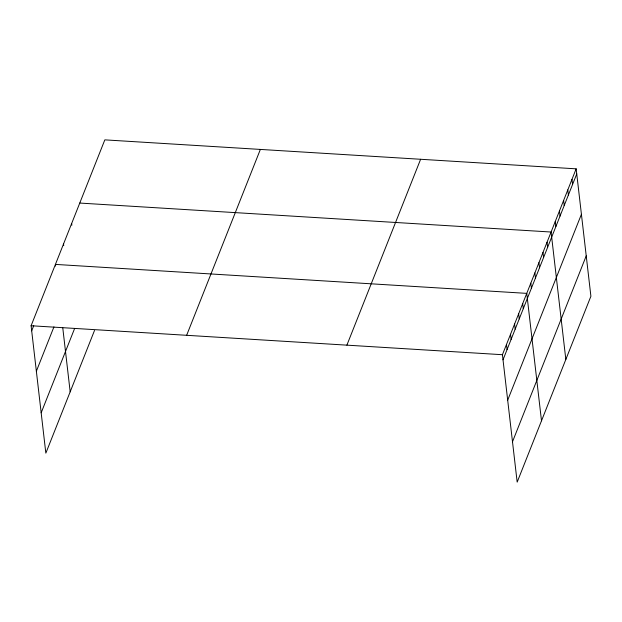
<?xml version="1.0" encoding="UTF-8"?>
<svg xmlns="http://www.w3.org/2000/svg" width="622" height="622" viewBox="0 0 622 622"><rect width="100%" height="100%" fill="white"/><g stroke="black" fill="none" stroke-linecap="round" stroke-linejoin="round"><path stroke-width="0.93" d="M94.505 330.484L45.841 453.166L31.1 325.741L104.83 139.864L576.159 168.834L590.9 296.259L517.17 482.136L502.428 354.711L576.159 168.834M31.691 330.834L33.72 325.726M36.364 371.21L53.935 326.908M41.176 412.798L74.632 328.455M186.639 335.305L260.369 149.42M346.889 345.148L420.62 159.271M503.011 359.804L576.749 173.927M507.684 400.179L581.414 214.295M512.497 441.768L586.227 255.891M79.764 203.06L551.084 232.029L565.833 359.454M31.1 325.741L502.428 354.711M571.976 179.361L572.567 184.462M567.8 189.897L568.391 194.989M563.625 200.432L564.208 205.524M559.442 210.967L560.033 216.059M555.267 221.494L555.858 226.595M547.033 242.253L547.624 247.346M542.975 252.478L543.566 257.57M538.924 262.702L539.515 267.794M534.866 272.926L535.456 278.018M530.815 283.15L531.398 288.243M541.498 420.799L526.756 293.374L55.428 264.404L55.63 266.099M522.698 303.59L523.289 308.691M518.647 313.815L519.238 318.915M514.588 324.039L515.179 329.139M510.538 334.263L511.128 339.363M506.479 344.487L507.07 349.58M71.654 223.508L71.849 225.211M63.545 243.956L63.739 245.651M62.768 327.825L70.177 391.829"/></g></svg>
